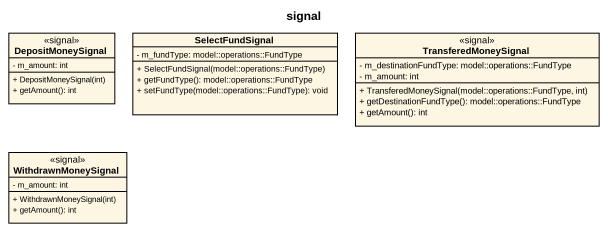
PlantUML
@startuml
title signal
hide circle
hide empty members
skinparam classAttributeIconSize 0
class DepositMoneySignal <<signal>> {
  - m_amount: int
  + DepositMoneySignal(int)
  + getAmount(): int
}
class SelectFundSignal {
  - m_fundType: model::operations::FundType
  + SelectFundSignal(model::operations::FundType)
  + getFundType(): model::operations::FundType
  + setFundType(model::operations::FundType): void
}
class TransferedMoneySignal <<signal>> {
  - m_destinationFundType: model::operations::FundType
  - m_amount: int
  + TransferedMoneySignal(model::operations::FundType, int)
  + getDestinationFundType(): model::operations::FundType
  + getAmount(): int
}
class WithdrawnMoneySignal <<signal>> {
  - m_amount: int
  + WithdrawnMoneySignal(int)
  + getAmount(): int
}
@enduml
